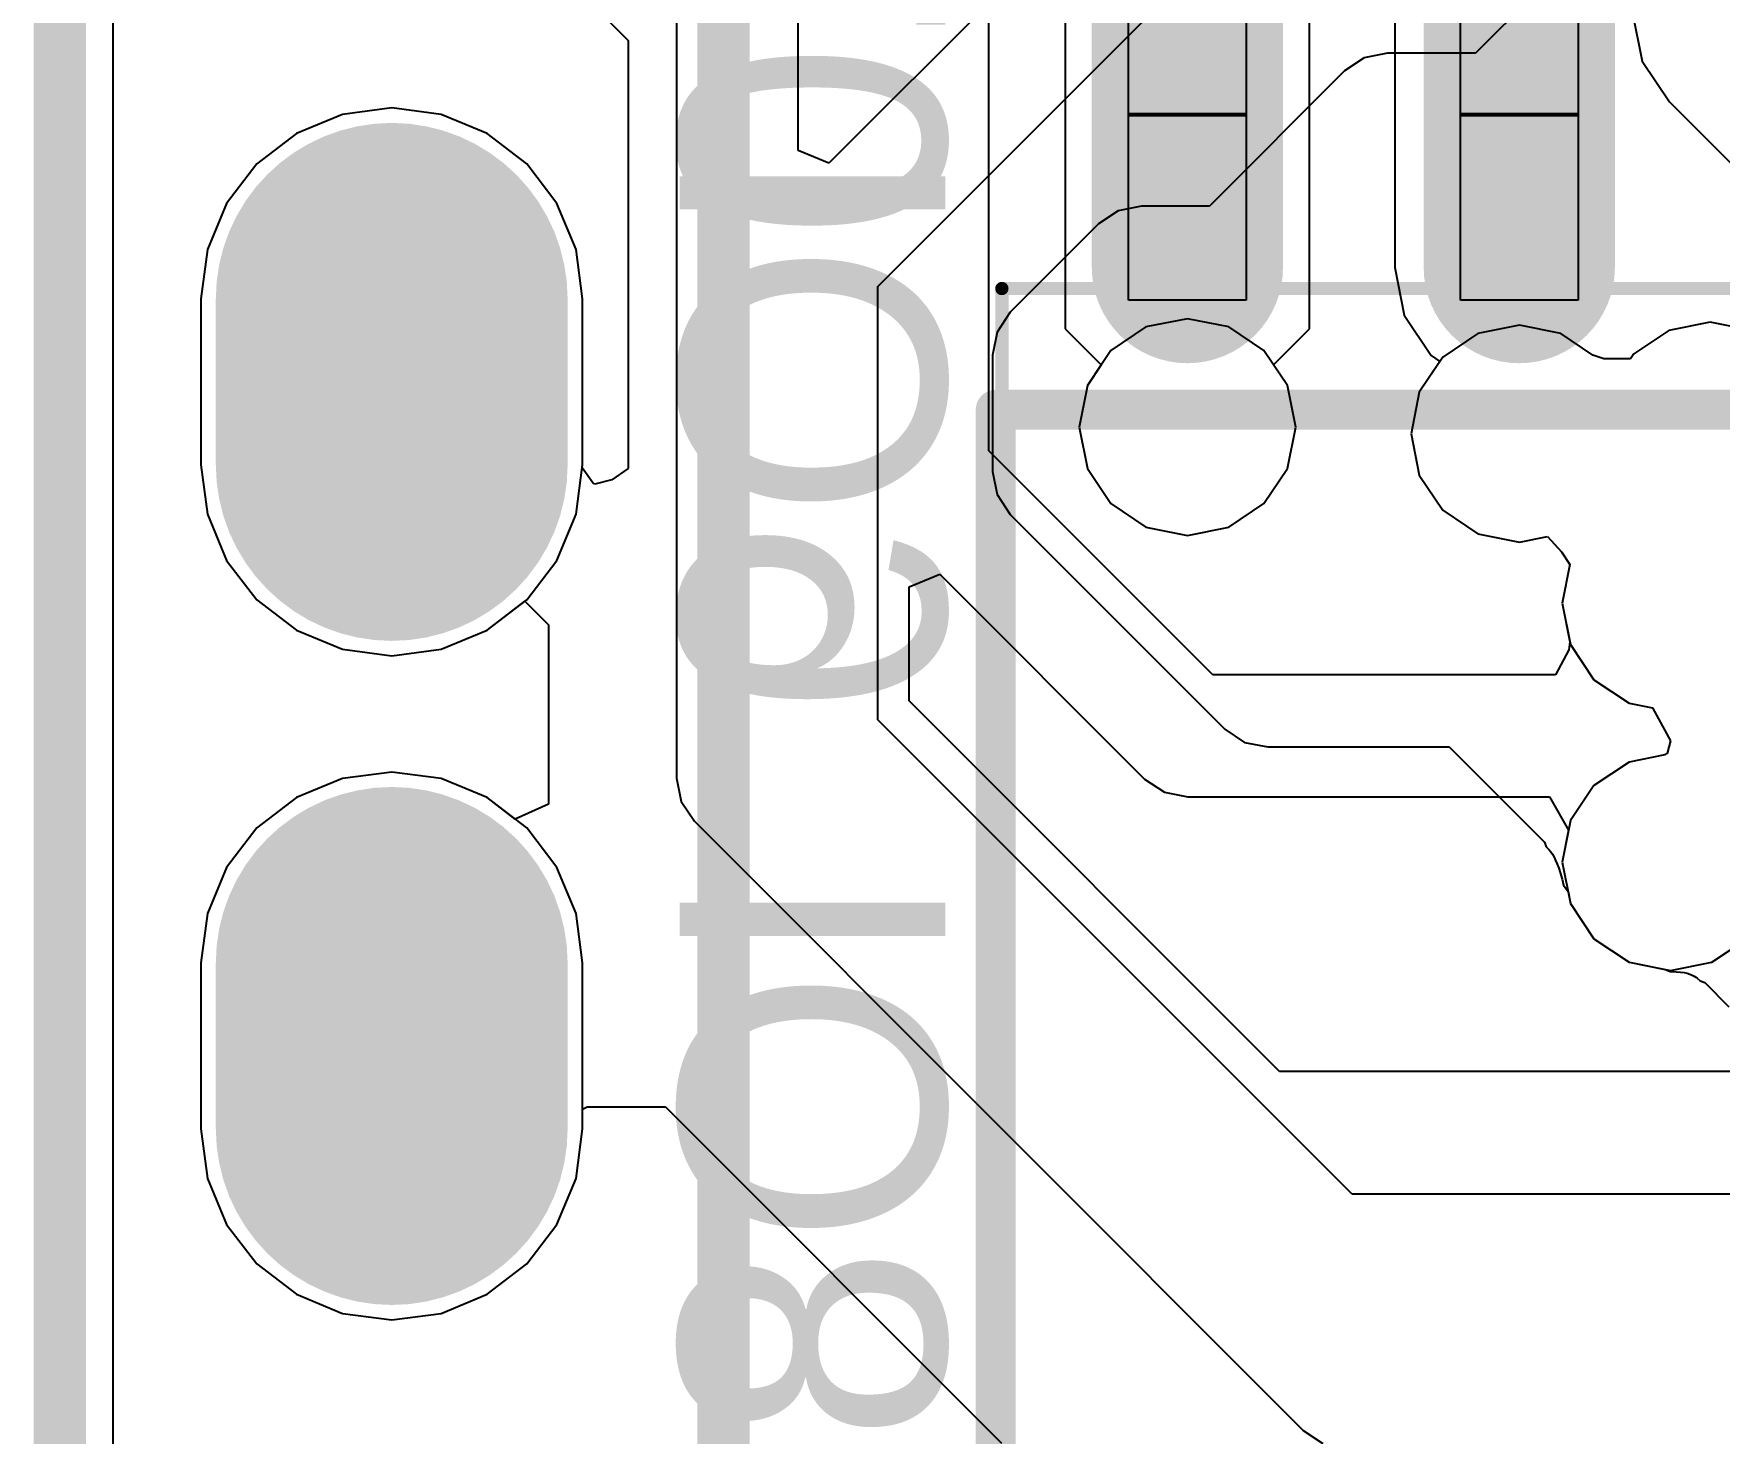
# Model space of a CAD drawing. Header units: millimetres. Extents: x 0 to 11.7, y 0 to 8.3.
# Drawn here: x 4.901 to 5.1549, y 2.9229 to 3.1336 of the extents above; entities that cross this region are included whole.
import ezdxf

# ---------------------------------------------------------------- set-up
doc = ezdxf.new("R2010")
doc.units = ezdxf.units.MM
doc.header["$MEASUREMENT"] = 0
for name, color, linetype in [('BottomLayer', 5, 'Continuous'), ('BottomOverlay', 54, 'Continuous'), ('BottomPaste', 16, 'Continuous'), ('BottomSolder', 6, 'Continuous'), ('ConnectLayer', 7, 'Continuous'), ('KeepOutLayer', 6, 'Continuous'), ('Mechanical15', 56, 'Continuous'), ('Mechanical6', 56, 'Continuous'), ('MidLayer1', 16, 'Continuous'), ('MidLayer2', 76, 'Continuous'), ('MultiLayer', 9, 'Continuous'), ('PadHoleLayer', 156, 'Continuous'), ('TopLayer', 1, 'Continuous'), ('TopOverlay', 2, 'Continuous'), ('TopSolder', 216, 'Continuous')]:
    doc.layers.add(name, color=color, linetype=linetype)

# ---------------------------------------------------------------- blocks, each defined once
blk = doc.blocks.new('SOIC_8_L5_3_W5_3_P1_27_LS8_0_BL_B_1')
at = {"layer": 'BottomLayer', "const_width": 0.0248}
for points in [[(-0.15837, 0.06426), (-0.09459, 0.06426)], [(0.11959, 0.06426), (0.18337, 0.06426)], [(-0.15837, 0.01426), (-0.09459, 0.01426)], [(0.11959, 0.01426), (0.18337, 0.01426)], [(-0.15837, -0.03574), (-0.09459, -0.03574)], [(0.11959, -0.03574), (0.18337, -0.03574)], [(-0.15837, -0.08574), (-0.09459, -0.08574)], [(0.11959, -0.08574), (0.18337, -0.08574)]]:
    blk.add_lwpolyline(points, dxfattribs=at)
at = {"layer": 'BottomLayer', "const_width": 0.0124}
for points in [[(-0.16457, 0.06426, 1), (-0.15217, 0.06426, 1)], [(-0.10079, 0.06426, 1), (-0.08839, 0.06426, 1)], [(0.11339, 0.06426, 1), (0.12579, 0.06426, 1)], [(0.17717, 0.06426, 1), (0.18957, 0.06426, 1)], [(-0.16457, 0.01426, 1), (-0.15217, 0.01426, 1)], [(-0.10079, 0.01426, 1), (-0.08839, 0.01426, 1)], [(0.11339, 0.01426, 1), (0.12579, 0.01426, 1)], [(0.17717, 0.01426, 1), (0.18957, 0.01426, 1)], [(-0.16457, -0.03574, 1), (-0.15217, -0.03574, 1)], [(-0.10079, -0.03574, 1), (-0.08839, -0.03574, 1)], [(0.11339, -0.03574, 1), (0.12579, -0.03574, 1)], [(0.17717, -0.03574, 1), (0.18957, -0.03574, 1)], [(-0.16457, -0.08574, 1), (-0.15217, -0.08574, 1)], [(-0.10079, -0.08574, 1), (-0.08839, -0.08574, 1)], [(0.11339, -0.08574, 1), (0.12579, -0.08574, 1)], [(0.17717, -0.08574, 1), (0.18957, -0.08574, 1)]]:
    blk.add_lwpolyline(points, format="xyb", close=True, dxfattribs=at)
at = {"layer": 'BottomOverlay', "const_width": 0.006}
for points in [[(-0.07318, 0.09314), (0.09819, 0.09314)], [(-0.07318, 0.09314), (-0.07318, -0.11463)], [(0.09819, 0.09314), (0.09819, -0.11463)], [(-0.07318, -0.11463), (0.09819, -0.11463)]]:
    blk.add_lwpolyline(points, dxfattribs=at)
at = {"layer": 'BottomOverlay'}
for points, const_width in [([(-0.07468, 0.09314, 1), (-0.07168, 0.09314, 1)], 0.003), ([(-0.07468, 0.09314, 1), (-0.07168, 0.09314, 1)], 0.003), ([(0.09669, 0.09314, 1), (0.09969, 0.09314, 1)], 0.003), ([(0.09669, 0.09314, 1), (0.09969, 0.09314, 1)], 0.003), ([(-0.03765, -0.08574, 1), (-0.04947, -0.08574, 1)], 0.01181), ([(-0.05242, -0.08574, 1), (-0.04651, -0.08574, 1)], 0.00591), ([(-0.0406, -0.08574, 1), (-0.03469, -0.08574, 1)], 0.00591), ([(-0.0832, -0.1137, 1), (-0.09502, -0.1137, 1)], 0.01181), ([(-0.09798, -0.1137, 1), (-0.09207, -0.1137, 1)], 0.00591), ([(-0.08616, -0.1137, 1), (-0.08025, -0.1137, 1)], 0.00591), ([(-0.07468, -0.11463, 1), (-0.07168, -0.11463, 1)], 0.003), ([(-0.07468, -0.11463, 1), (-0.07168, -0.11463, 1)], 0.003), ([(0.09669, -0.11463, 1), (0.09969, -0.11463, 1)], 0.003), ([(0.09669, -0.11463, 1), (0.09969, -0.11463, 1)], 0.003)]:
    blk.add_lwpolyline(points, format="xyb", close=True, dxfattribs=dict(at, const_width=const_width))
at = {"layer": 'BottomPaste', "const_width": 0.0248}
for points in [[(-0.15837, 0.06426), (-0.09459, 0.06426)], [(0.11959, 0.06426), (0.18337, 0.06426)], [(-0.15837, 0.01426), (-0.09459, 0.01426)], [(0.11959, 0.01426), (0.18337, 0.01426)], [(-0.15837, -0.03574), (-0.09459, -0.03574)], [(0.11959, -0.03574), (0.18337, -0.03574)], [(-0.15837, -0.08574), (-0.09459, -0.08574)], [(0.11959, -0.08574), (0.18337, -0.08574)]]:
    blk.add_lwpolyline(points, dxfattribs=at)
at = {"layer": 'BottomPaste', "const_width": 0.0124}
for points in [[(-0.16457, 0.06426, 1), (-0.15217, 0.06426, 1)], [(-0.10079, 0.06426, 1), (-0.08839, 0.06426, 1)], [(0.11339, 0.06426, 1), (0.12579, 0.06426, 1)], [(0.17717, 0.06426, 1), (0.18957, 0.06426, 1)], [(-0.16457, 0.01426, 1), (-0.15217, 0.01426, 1)], [(-0.10079, 0.01426, 1), (-0.08839, 0.01426, 1)], [(0.11339, 0.01426, 1), (0.12579, 0.01426, 1)], [(0.17717, 0.01426, 1), (0.18957, 0.01426, 1)], [(-0.16457, -0.03574, 1), (-0.15217, -0.03574, 1)], [(-0.10079, -0.03574, 1), (-0.08839, -0.03574, 1)], [(0.11339, -0.03574, 1), (0.12579, -0.03574, 1)], [(0.17717, -0.03574, 1), (0.18957, -0.03574, 1)], [(-0.16457, -0.08574, 1), (-0.15217, -0.08574, 1)], [(-0.10079, -0.08574, 1), (-0.08839, -0.08574, 1)], [(0.11339, -0.08574, 1), (0.12579, -0.08574, 1)], [(0.17717, -0.08574, 1), (0.18957, -0.08574, 1)]]:
    blk.add_lwpolyline(points, format="xyb", close=True, dxfattribs=at)
at = {"layer": 'BottomSolder', "const_width": 0.0288}
for points in [[(-0.15837, 0.06426), (-0.09459, 0.06426)], [(0.11959, 0.06426), (0.18337, 0.06426)], [(-0.15837, 0.01426), (-0.09459, 0.01426)], [(0.11959, 0.01426), (0.18337, 0.01426)], [(-0.15837, -0.03574), (-0.09459, -0.03574)], [(0.11959, -0.03574), (0.18337, -0.03574)], [(-0.15837, -0.08574), (-0.09459, -0.08574)], [(0.11959, -0.08574), (0.18337, -0.08574)]]:
    blk.add_lwpolyline(points, dxfattribs=at)
at = {"layer": 'BottomSolder', "const_width": 0.0144}
for points in [[(-0.16557, 0.06426, 1), (-0.15117, 0.06426, 1)], [(-0.10179, 0.06426, 1), (-0.08739, 0.06426, 1)], [(0.11239, 0.06426, 1), (0.12679, 0.06426, 1)], [(0.17617, 0.06426, 1), (0.19057, 0.06426, 1)], [(-0.16557, 0.01426, 1), (-0.15117, 0.01426, 1)], [(-0.10179, 0.01426, 1), (-0.08739, 0.01426, 1)], [(0.11239, 0.01426, 1), (0.12679, 0.01426, 1)], [(0.17617, 0.01426, 1), (0.19057, 0.01426, 1)], [(-0.16557, -0.03574, 1), (-0.15117, -0.03574, 1)], [(-0.10179, -0.03574, 1), (-0.08739, -0.03574, 1)], [(0.11239, -0.03574, 1), (0.12679, -0.03574, 1)], [(0.17617, -0.03574, 1), (0.19057, -0.03574, 1)], [(-0.16557, -0.08574, 1), (-0.15117, -0.08574, 1)], [(-0.10179, -0.08574, 1), (-0.08739, -0.08574, 1)], [(0.11239, -0.08574, 1), (0.12679, -0.08574, 1)], [(0.17617, -0.08574, 1), (0.19057, -0.08574, 1)]]:
    blk.add_lwpolyline(points, format="xyb", close=True, dxfattribs=at)
at = {"layer": 'Mechanical15'}
for p, q in [((-0.14301, 0.07312), (-0.14301, 0.0554)), ((-0.11742, 0.07312), (-0.14301, 0.07312)), ((-0.11781, 0.07312), (-0.11781, 0.0554)), ((-0.08966, 0.07312), (-0.11781, 0.07312)), ((-0.11742, 0.0554), (-0.11742, 0.07312)), ((-0.08966, 0.0554), (-0.08966, 0.07312)), ((0.11467, 0.0554), (0.11467, 0.07312)), ((0.11467, 0.07312), (0.14282, 0.07312)), ((0.14242, 0.0554), (0.14242, 0.07312)), ((0.14242, 0.07312), (0.16802, 0.07312)), ((0.14282, 0.07312), (0.14282, 0.0554)), ((0.16802, 0.07312), (0.16802, 0.0554)), ((-0.14301, 0.0554), (-0.11742, 0.0554)), ((-0.11781, 0.0554), (-0.08966, 0.0554)), ((0.14282, 0.0554), (0.11467, 0.0554)), ((0.16802, 0.0554), (0.14242, 0.0554)), ((-0.14301, 0.02312), (-0.14301, 0.0054)), ((-0.11742, 0.02312), (-0.14301, 0.02312)), ((-0.11781, 0.02312), (-0.11781, 0.0054)), ((-0.08966, 0.02312), (-0.11781, 0.02312)), ((-0.11742, 0.0054), (-0.11742, 0.02312)), ((-0.08966, 0.0054), (-0.08966, 0.02312)), ((0.11467, 0.0054), (0.11467, 0.02312)), ((0.11467, 0.02312), (0.14282, 0.02312)), ((0.14242, 0.0054), (0.14242, 0.02312)), ((0.14242, 0.02312), (0.16802, 0.02312)), ((0.14282, 0.02312), (0.14282, 0.0054)), ((0.16802, 0.02312), (0.16802, 0.0054)), ((-0.14301, 0.0054), (-0.11742, 0.0054)), ((-0.11781, 0.0054), (-0.08966, 0.0054)), ((0.14282, 0.0054), (0.11467, 0.0054)), ((0.16802, 0.0054), (0.14242, 0.0054)), ((-0.14301, -0.02688), (-0.14301, -0.0446)), ((-0.11742, -0.02688), (-0.14301, -0.02688)), ((-0.11781, -0.02688), (-0.11781, -0.0446)), ((-0.08966, -0.02688), (-0.11781, -0.02688)), ((-0.11742, -0.0446), (-0.11742, -0.02688)), ((-0.08966, -0.0446), (-0.08966, -0.02688)), ((0.11467, -0.0446), (0.11467, -0.02688)), ((0.11467, -0.02688), (0.14282, -0.02688)), ((0.14242, -0.0446), (0.14242, -0.02688)), ((0.14242, -0.02688), (0.16802, -0.02688)), ((0.14282, -0.02688), (0.14282, -0.0446)), ((0.16802, -0.02688), (0.16802, -0.0446)), ((-0.14301, -0.0446), (-0.11742, -0.0446)), ((-0.11781, -0.0446), (-0.08966, -0.0446)), ((0.14282, -0.0446), (0.11467, -0.0446)), ((0.16802, -0.0446), (0.14242, -0.0446)), ((-0.14301, -0.07688), (-0.14301, -0.0946)), ((-0.11742, -0.07688), (-0.14301, -0.07688)), ((-0.11781, -0.07688), (-0.11781, -0.0946)), ((-0.08966, -0.07688), (-0.11781, -0.07688)), ((-0.11742, -0.0946), (-0.11742, -0.07688)), ((-0.08966, -0.0946), (-0.08966, -0.07688)), ((0.11467, -0.0946), (0.11467, -0.07688)), ((0.11467, -0.07688), (0.14282, -0.07688)), ((0.14242, -0.0946), (0.14242, -0.07688)), ((0.14242, -0.07688), (0.16802, -0.07688)), ((0.14282, -0.07688), (0.14282, -0.0946)), ((0.16802, -0.07688), (0.16802, -0.0946)), ((-0.14301, -0.0946), (-0.11742, -0.0946)), ((-0.11781, -0.0946), (-0.08966, -0.0946)), ((0.14282, -0.0946), (0.11467, -0.0946)), ((0.16802, -0.0946), (0.14242, -0.0946)), ((-0.14419, -0.11154), (-0.14281, -0.11016)), ((-0.14419, -0.1135), (-0.14419, -0.11154)), ((-0.14281, -0.11016), (-0.14085, -0.11016)), ((-0.14085, -0.11016), (-0.13947, -0.11154)), ((-0.13947, -0.11154), (-0.13947, -0.1135)), ((-0.14281, -0.11488), (-0.14419, -0.1135)), ((-0.13947, -0.1135), (-0.14085, -0.11488)), ((-0.14085, -0.11488), (-0.14281, -0.11488))]:
    blk.add_line(p, q, dxfattribs=at)
at = {"layer": 'Mechanical15', "const_width": 0.002}
for points in [[(-0.09143, 0.09221), (0.11644, 0.09221)], [(-0.09143, 0.09221), (-0.09143, -0.1137)], [(0.11644, 0.09221), (0.11644, -0.1137)], [(-0.09143, -0.1137), (0.11644, -0.1137)]]:
    blk.add_lwpolyline(points, dxfattribs=at)
at = {"layer": 'Mechanical15', "const_width": 0.001}
for points in [[(-0.09193, 0.09221, 1), (-0.09093, 0.09221, 1)], [(-0.09193, 0.09221, 1), (-0.09093, 0.09221, 1)], [(0.11594, 0.09221, 1), (0.11694, 0.09221, 1)], [(0.11594, 0.09221, 1), (0.11694, 0.09221, 1)], [(-0.09193, -0.1137, 1), (-0.09093, -0.1137, 1)], [(-0.09193, -0.1137, 1), (-0.09093, -0.1137, 1)], [(0.11594, -0.1137, 1), (0.11694, -0.1137, 1)], [(0.11594, -0.1137, 1), (0.11694, -0.1137, 1)]]:
    blk.add_lwpolyline(points, format="xyb", close=True, dxfattribs=at)
at = {"layer": 'Mechanical6'}
for points, const_width in [([(-0.15285, -0.08574, 1), (-0.16467, -0.08574, 1)], 0.01181), ([(-0.16762, -0.08574, 1), (-0.16171, -0.08574, 1)], 0.00591), ([(-0.1558, -0.08574, 1), (-0.14989, -0.08574, 1)], 0.00591)]:
    blk.add_lwpolyline(points, format="xyb", close=True, dxfattribs=dict(at, const_width=const_width))
blk = doc.blocks.new('SIP8_71')
at = {"layer": 'BottomLayer', "const_width": 0.045}
for points in [[(0, -0.4875), (0, -0.5125)], [(0, -0.5875), (0, -0.6125)]]:
    blk.add_lwpolyline(points, dxfattribs=at)
at = {"layer": 'BottomLayer', "const_width": 0.0225}
for points in [[(-0.01125, -0.4875, 1), (0.01125, -0.4875, 1)], [(-0.01125, -0.5125, 1), (0.01125, -0.5125, 1)], [(-0.01125, -0.5875, 1), (0.01125, -0.5875, 1)], [(-0.01125, -0.6125, 1), (0.01125, -0.6125, 1)]]:
    blk.add_lwpolyline(points, format="xyb", close=True, dxfattribs=at)
at = {"layer": 'BottomOverlay', "const_width": 0.00787}
for points in [[(-0.05, -0.75), (-0.05, 0.05)], [(0.05, -0.75), (0.05, 0.05)]]:
    blk.add_lwpolyline(points, dxfattribs=at)
at = {"layer": 'BottomSolder', "const_width": 0.053}
for points in [[(0, -0.4875), (0, -0.5125)], [(0, -0.5875), (0, -0.6125)]]:
    blk.add_lwpolyline(points, dxfattribs=at)
at = {"layer": 'BottomSolder', "const_width": 0.0265}
for points in [[(-0.01325, -0.4875, 1), (0.01325, -0.4875, 1)], [(-0.01325, -0.5125, 1), (0.01325, -0.5125, 1)], [(-0.01325, -0.5875, 1), (0.01325, -0.5875, 1)], [(-0.01325, -0.6125, 1), (0.01325, -0.6125, 1)]]:
    blk.add_lwpolyline(points, format="xyb", close=True, dxfattribs=at)
at = {"layer": 'MidLayer1', "const_width": 0.045}
for points in [[(0, -0.4875), (0, -0.5125)], [(0, -0.5875), (0, -0.6125)]]:
    blk.add_lwpolyline(points, dxfattribs=at)
at = {"layer": 'MidLayer1', "const_width": 0.0225}
for points in [[(-0.01125, -0.4875, 1), (0.01125, -0.4875, 1)], [(-0.01125, -0.5125, 1), (0.01125, -0.5125, 1)], [(-0.01125, -0.5875, 1), (0.01125, -0.5875, 1)], [(-0.01125, -0.6125, 1), (0.01125, -0.6125, 1)]]:
    blk.add_lwpolyline(points, format="xyb", close=True, dxfattribs=at)
at = {"layer": 'MidLayer2', "const_width": 0.045}
for points in [[(0, -0.4875), (0, -0.5125)], [(0, -0.5875), (0, -0.6125)]]:
    blk.add_lwpolyline(points, dxfattribs=at)
at = {"layer": 'MidLayer2', "const_width": 0.0225}
for points in [[(-0.01125, -0.4875, 1), (0.01125, -0.4875, 1)], [(-0.01125, -0.5125, 1), (0.01125, -0.5125, 1)], [(-0.01125, -0.5875, 1), (0.01125, -0.5875, 1)], [(-0.01125, -0.6125, 1), (0.01125, -0.6125, 1)]]:
    blk.add_lwpolyline(points, format="xyb", close=True, dxfattribs=at)
at = {"layer": 'MultiLayer', "const_width": 0.045}
for points in [[(0, -0.4875), (0, -0.5125)], [(0, -0.5875), (0, -0.6125)]]:
    blk.add_lwpolyline(points, dxfattribs=at)
at = {"layer": 'MultiLayer', "const_width": 0.0225}
for points in [[(-0.01125, -0.4875, 1), (0.01125, -0.4875, 1)], [(-0.01125, -0.5125, 1), (0.01125, -0.5125, 1)], [(-0.01125, -0.5875, 1), (0.01125, -0.5875, 1)], [(-0.01125, -0.6125, 1), (0.01125, -0.6125, 1)]]:
    blk.add_lwpolyline(points, format="xyb", close=True, dxfattribs=at)
at = {"layer": 'PadHoleLayer', "const_width": 0.01575}
for points in [[(-0.00787, -0.5, 1), (0.00787, -0.5, 1)], [(-0.00787, -0.6, 1), (0.00787, -0.6, 1)]]:
    blk.add_lwpolyline(points, format="xyb", close=True, dxfattribs=at)
at = {"layer": 'TopLayer', "const_width": 0.045}
for points in [[(0, -0.4875), (0, -0.5125)], [(0, -0.5875), (0, -0.6125)]]:
    blk.add_lwpolyline(points, dxfattribs=at)
at = {"layer": 'TopLayer', "const_width": 0.0225}
for points in [[(-0.01125, -0.4875, 1), (0.01125, -0.4875, 1)], [(-0.01125, -0.5125, 1), (0.01125, -0.5125, 1)], [(-0.01125, -0.5875, 1), (0.01125, -0.5875, 1)], [(-0.01125, -0.6125, 1), (0.01125, -0.6125, 1)]]:
    blk.add_lwpolyline(points, format="xyb", close=True, dxfattribs=at)
at = {"layer": 'TopSolder', "const_width": 0.053}
for points in [[(0, -0.4875), (0, -0.5125)], [(0, -0.5875), (0, -0.6125)]]:
    blk.add_lwpolyline(points, dxfattribs=at)
at = {"layer": 'TopSolder', "const_width": 0.0265}
for points in [[(-0.01325, -0.4875, 1), (0.01325, -0.4875, 1)], [(-0.01325, -0.5125, 1), (0.01325, -0.5125, 1)], [(-0.01325, -0.5875, 1), (0.01325, -0.5875, 1)], [(-0.01325, -0.6125, 1), (0.01325, -0.6125, 1)]]:
    blk.add_lwpolyline(points, format="xyb", close=True, dxfattribs=at)
blk = doc.blocks.new('LCD_240_240_76')
at = {"layer": 'TopOverlay', "const_width": 0.00394}
blk.add_lwpolyline([(-0.82024, -0.0535), (-0.82024, 1.09689)], dxfattribs=at)

msp = doc.modelspace()

# ---------------------------------------------------------------- linework, layer by layer
at = {"layer": 'ConnectLayer'}
for p, q in [((4.91297, 2.78155), (4.91297, 3.6883)), ((4.91297, 2.78155), (4.91297, 3.6883)), ((4.91297, 2.78155), (4.91297, 3.6883)), ((4.91297, 2.78155), (4.91297, 3.6883)), ((5.04488, 3.0708), (5.04488, 3.33822)), ((5.01618, 3.11603), (5.01618, 3.2291)), ((4.99783, 3.22529), (4.99783, 3.0215)), ((5.09387, 3.18718), (5.0208, 3.11411)), ((5.02818, 3.09554), (5.10953, 3.17689)), ((5.0564, 3.17136), (5.0564, 3.08918)), ((5.09321, 3.08918), (5.09321, 3.17136)), ((5.10604, 3.16216), (5.10604, 3.09838)), ((5.14351, 3.15597), (5.11822, 3.13068)), ((4.97499, 3.14814), (4.99053, 3.13259)), ((5.14188, 3.13668), (5.14332, 3.12946)), ((4.99053, 3.13259), (4.99053, 3.06815)), ((5.10145, 3.12998), (5.09847, 3.12799)), ((5.10496, 3.13068), (5.10145, 3.12998)), ((5.11822, 3.13068), (5.10496, 3.13068)), ((5.14332, 3.12946), (5.14741, 3.12334)), ((5.09847, 3.12799), (5.07813, 3.10765)), ((4.94749, 3.12144), (4.94056, 3.11857)), ((4.94749, 3.12144), (4.94056, 3.11857)), ((4.94749, 3.12144), (4.94056, 3.11857)), ((4.94749, 3.12144), (4.94056, 3.11857)), ((4.95493, 3.12242), (4.94749, 3.12144)), ((4.95493, 3.12242), (4.94749, 3.12144)), ((4.95493, 3.12242), (4.94749, 3.12144)), ((4.95493, 3.12242), (4.94749, 3.12144)), ((4.96237, 3.12144), (4.95493, 3.12242)), ((4.96237, 3.12144), (4.95493, 3.12242)), ((4.96237, 3.12144), (4.95493, 3.12242)), ((4.96237, 3.12144), (4.95493, 3.12242)), ((4.9693, 3.11857), (4.96237, 3.12144)), ((4.9693, 3.11857), (4.96237, 3.12144)), ((4.9693, 3.11857), (4.96237, 3.12144)), ((4.9693, 3.11857), (4.96237, 3.12144)), ((5.14741, 3.12334), (5.18538, 3.08537)), ((4.94056, 3.11857), (4.9346, 3.114)), ((4.94056, 3.11857), (4.9346, 3.114)), ((4.94056, 3.11857), (4.9346, 3.114)), ((4.94056, 3.11857), (4.9346, 3.114)), ((4.97526, 3.114), (4.9693, 3.11857)), ((4.97526, 3.114), (4.9693, 3.11857)), ((4.97526, 3.114), (4.9693, 3.11857)), ((4.97526, 3.114), (4.9693, 3.11857)), ((5.0208, 3.11411), (5.01618, 3.11603)), ((4.9346, 3.114), (4.93004, 3.10804)), ((4.9346, 3.114), (4.93004, 3.10804)), ((4.9346, 3.114), (4.93004, 3.10804)), ((4.9346, 3.114), (4.93004, 3.10804)), ((4.97982, 3.10804), (4.97526, 3.114)), ((4.97982, 3.10804), (4.97526, 3.114)), ((4.97982, 3.10804), (4.97526, 3.114)), ((4.97982, 3.10804), (4.97526, 3.114)), ((4.93004, 3.10804), (4.92716, 3.10111)), ((4.93004, 3.10804), (4.92716, 3.10111)), ((4.93004, 3.10804), (4.92716, 3.10111)), ((4.93004, 3.10804), (4.92716, 3.10111)), ((4.9827, 3.10111), (4.97982, 3.10804)), ((4.9827, 3.10111), (4.97982, 3.10804)), ((4.9827, 3.10111), (4.97982, 3.10804)), ((4.9827, 3.10111), (4.97982, 3.10804)), ((5.06439, 3.10695), (5.06142, 3.10496)), ((5.06791, 3.10765), (5.06439, 3.10695)), ((5.07813, 3.10765), (5.06791, 3.10765)), ((5.06142, 3.10496), (5.04812, 3.09166)), ((4.92716, 3.10111), (4.92618, 3.09367)), ((4.92716, 3.10111), (4.92618, 3.09367)), ((4.92716, 3.10111), (4.92618, 3.09367)), ((4.92716, 3.10111), (4.92618, 3.09367)), ((4.98368, 3.09367), (4.9827, 3.10111)), ((4.98368, 3.09367), (4.9827, 3.10111)), ((4.98368, 3.09367), (4.9827, 3.10111)), ((4.98368, 3.09367), (4.9827, 3.10111)), ((5.10604, 3.09838), (5.10747, 3.0912)), ((5.02818, 3.03027), (5.02818, 3.09554)), ((4.92618, 3.09367), (4.92618, 3.06867)), ((4.92618, 3.09367), (4.92618, 3.06867)), ((4.92618, 3.09367), (4.92618, 3.06867)), ((4.92618, 3.09367), (4.92618, 3.06867)), ((4.98368, 3.06867), (4.98368, 3.09367)), ((4.98368, 3.06867), (4.98368, 3.09367)), ((4.98368, 3.06867), (4.98368, 3.09367)), ((4.98368, 3.06867), (4.98368, 3.09367)), ((5.04812, 3.09166), (5.04613, 3.08868)), ((5.07481, 3.09069), (5.06856, 3.08944)), ((5.07481, 3.09069), (5.06856, 3.08944)), ((5.08105, 3.08944), (5.07481, 3.09069)), ((5.08105, 3.08944), (5.07481, 3.09069)), ((5.10747, 3.0912), (5.11154, 3.08512)), ((5.04613, 3.08868), (5.04543, 3.08517)), ((5.0564, 3.08918), (5.06183, 3.08375)), ((5.06856, 3.08944), (5.06327, 3.08591)), ((5.06856, 3.08944), (5.06327, 3.08591)), ((5.08634, 3.08591), (5.08105, 3.08944)), ((5.08634, 3.08591), (5.08105, 3.08944)), ((5.08778, 3.08375), (5.09321, 3.08918)), ((5.11856, 3.08844), (5.11327, 3.08491)), ((5.11856, 3.08844), (5.11327, 3.08491)), ((5.12481, 3.08969), (5.11856, 3.08844)), ((5.12481, 3.08969), (5.11856, 3.08844)), ((5.13105, 3.08844), (5.12481, 3.08969)), ((5.13105, 3.08844), (5.12481, 3.08969)), ((5.1359, 3.0852), (5.13105, 3.08844)), ((5.1359, 3.0852), (5.13105, 3.08844)), ((5.14733, 3.08893), (5.14204, 3.08539)), ((5.14733, 3.08893), (5.14204, 3.08539)), ((5.15358, 3.09017), (5.14733, 3.08893)), ((5.15358, 3.09017), (5.14733, 3.08893)), ((5.15982, 3.08893), (5.15358, 3.09017)), ((5.15982, 3.08893), (5.15358, 3.09017)), ((5.06327, 3.08591), (5.05973, 3.08062)), ((5.06327, 3.08591), (5.05973, 3.08062)), ((5.08988, 3.08062), (5.08634, 3.08591)), ((5.08988, 3.08062), (5.08634, 3.08591)), ((5.14204, 3.08539), (5.14153, 3.08463)), ((5.14204, 3.08539), (5.14153, 3.08463)), ((5.04543, 3.08517), (5.04543, 3.0677)), ((5.06183, 3.08375), (5.05973, 3.08062)), ((5.08988, 3.08062), (5.08778, 3.08375)), ((5.11327, 3.08491), (5.10973, 3.07962)), ((5.11327, 3.08491), (5.10973, 3.07962)), ((5.11282, 3.08423), (5.10973, 3.07962)), ((5.11154, 3.08512), (5.11283, 3.08425)), ((5.11283, 3.08425), (5.11282, 3.08423)), ((5.13754, 3.08463), (5.1359, 3.0852)), ((5.13754, 3.08463), (5.1359, 3.0852)), ((5.14153, 3.08463), (5.13754, 3.08463)), ((5.14153, 3.08463), (5.13754, 3.08463)), ((5.05973, 3.08062), (5.05849, 3.07437)), ((5.05973, 3.08062), (5.05849, 3.07437)), ((5.05973, 3.08062), (5.05849, 3.07437)), ((5.09112, 3.07437), (5.08988, 3.08062)), ((5.09112, 3.07437), (5.08988, 3.08062)), ((5.09112, 3.07437), (5.08988, 3.08062)), ((5.10973, 3.07962), (5.10849, 3.07337)), ((5.10973, 3.07962), (5.10849, 3.07337)), ((5.10973, 3.07962), (5.10849, 3.07337)), ((5.05849, 3.07437), (5.05973, 3.06813)), ((5.05849, 3.07437), (5.05973, 3.06813)), ((5.05849, 3.07437), (5.05973, 3.06813)), ((5.08988, 3.06813), (5.09112, 3.07437)), ((5.08988, 3.06813), (5.09112, 3.07437)), ((5.08988, 3.06813), (5.09112, 3.07437)), ((5.10849, 3.07337), (5.10973, 3.06713)), ((5.10849, 3.07337), (5.10973, 3.06713)), ((5.10849, 3.07337), (5.10973, 3.06713)), ((5.07865, 3.03704), (5.04488, 3.0708)), ((4.92618, 3.06867), (4.92716, 3.06123)), ((4.92618, 3.06867), (4.92716, 3.06123)), ((4.92618, 3.06867), (4.92716, 3.06123)), ((4.92618, 3.06867), (4.92716, 3.06123)), ((4.9827, 3.06123), (4.98368, 3.06867)), ((4.9827, 3.06123), (4.98368, 3.06867)), ((4.9827, 3.06123), (4.98368, 3.06867)), ((4.98362, 3.06821), (4.98368, 3.06867)), ((4.98525, 3.06599), (4.98362, 3.06821)), ((4.99053, 3.06815), (4.98811, 3.0664)), ((5.04543, 3.0677), (5.04613, 3.06419)), ((5.05973, 3.06813), (5.06327, 3.06284)), ((5.05973, 3.06813), (5.06327, 3.06284)), ((5.05973, 3.06813), (5.06327, 3.06284)), ((5.08634, 3.06284), (5.08988, 3.06813)), ((5.08634, 3.06284), (5.08988, 3.06813)), ((5.08634, 3.06284), (5.08988, 3.06813)), ((4.98553, 3.06576), (4.98525, 3.06599)), ((4.98811, 3.0664), (4.98553, 3.06576)), ((5.10973, 3.06713), (5.11327, 3.06184)), ((5.10973, 3.06713), (5.11327, 3.06184)), ((5.10973, 3.06713), (5.11327, 3.06184)), ((5.04613, 3.06419), (5.04812, 3.06121)), ((5.06327, 3.06284), (5.06856, 3.0593)), ((5.06327, 3.06284), (5.06856, 3.0593)), ((5.06327, 3.06284), (5.06856, 3.0593)), ((5.08105, 3.0593), (5.08634, 3.06284)), ((5.08105, 3.0593), (5.08634, 3.06284)), ((5.08105, 3.0593), (5.08634, 3.06284)), ((4.92716, 3.06123), (4.93004, 3.0543)), ((4.92716, 3.06123), (4.93004, 3.0543)), ((4.92716, 3.06123), (4.93004, 3.0543)), ((4.92716, 3.06123), (4.93004, 3.0543)), ((4.97982, 3.0543), (4.9827, 3.06123)), ((4.97982, 3.0543), (4.9827, 3.06123)), ((4.97982, 3.0543), (4.9827, 3.06123)), ((5.04812, 3.06121), (5.08045, 3.02888)), ((5.11327, 3.06184), (5.11856, 3.0583)), ((5.11327, 3.06184), (5.11856, 3.0583)), ((5.11327, 3.06184), (5.11856, 3.0583)), ((5.06856, 3.0593), (5.07481, 3.05806)), ((5.06856, 3.0593), (5.07481, 3.05806)), ((5.06856, 3.0593), (5.07481, 3.05806)), ((5.07481, 3.05806), (5.08105, 3.0593)), ((5.07481, 3.05806), (5.08105, 3.0593)), ((5.07481, 3.05806), (5.08105, 3.0593)), ((5.11856, 3.0583), (5.12481, 3.05706)), ((5.11856, 3.0583), (5.12481, 3.05706)), ((5.11856, 3.0583), (5.12481, 3.05706)), ((5.12481, 3.05706), (5.12903, 3.0579)), ((5.12481, 3.05706), (5.12903, 3.0579)), ((5.12481, 3.05706), (5.12903, 3.0579)), ((5.12903, 3.0579), (5.13115, 3.05558)), ((5.12903, 3.0579), (5.13115, 3.05558)), ((5.12903, 3.0579), (5.13115, 3.05558)), ((5.13115, 3.05558), (5.13242, 3.05366)), ((5.13115, 3.05558), (5.13242, 3.05366)), ((5.13115, 3.05558), (5.13242, 3.05366)), ((4.93004, 3.0543), (4.9346, 3.04834)), ((4.93004, 3.0543), (4.9346, 3.04834)), ((4.93004, 3.0543), (4.9346, 3.04834)), ((4.93004, 3.0543), (4.9346, 3.04834)), ((4.97526, 3.04834), (4.97982, 3.0543)), ((4.97526, 3.04834), (4.97982, 3.0543)), ((4.97526, 3.04834), (4.97982, 3.0543)), ((5.13242, 3.05366), (5.13126, 3.04786)), ((5.13242, 3.05366), (5.13126, 3.04786)), ((5.13242, 3.05366), (5.13126, 3.04786)), ((5.03288, 3.05032), (5.0375, 3.05223)), ((5.03288, 3.03314), (5.03288, 3.05032)), ((5.0375, 3.05223), (5.06836, 3.02137)), ((4.9346, 3.04834), (4.94056, 3.04378)), ((4.9346, 3.04834), (4.94056, 3.04378)), ((4.9346, 3.04834), (4.94056, 3.04378)), ((4.9346, 3.04834), (4.94056, 3.04378)), ((4.9693, 3.04378), (4.97526, 3.04834)), ((4.9693, 3.04378), (4.97526, 3.04834)), ((4.9693, 3.04378), (4.97526, 3.04834)), ((4.9693, 3.04378), (4.97499, 3.04814)), ((4.97499, 3.04814), (4.97853, 3.04459)), ((5.13126, 3.04786), (5.1325, 3.04162)), ((5.13126, 3.04786), (5.13242, 3.04204)), ((5.13126, 3.04786), (5.1325, 3.04162)), ((4.94056, 3.04378), (4.94749, 3.0409)), ((4.94056, 3.04378), (4.94749, 3.0409)), ((4.94056, 3.04378), (4.94749, 3.0409)), ((4.94056, 3.04378), (4.94749, 3.0409)), ((4.96237, 3.0409), (4.9693, 3.04378)), ((4.96237, 3.0409), (4.9693, 3.04378)), ((4.96237, 3.0409), (4.9693, 3.04378)), ((4.96237, 3.0409), (4.9693, 3.04378)), ((4.97853, 3.04459), (4.97853, 3.01757)), ((4.94749, 3.0409), (4.95493, 3.03993)), ((4.94749, 3.0409), (4.95493, 3.03993)), ((4.94749, 3.0409), (4.95493, 3.03993)), ((4.94749, 3.0409), (4.95493, 3.03993)), ((4.95493, 3.03993), (4.96237, 3.0409)), ((4.95493, 3.03993), (4.96237, 3.0409)), ((4.95493, 3.03993), (4.96237, 3.0409)), ((4.95493, 3.03993), (4.96237, 3.0409)), ((5.13228, 3.04082), (5.13026, 3.03704)), ((5.13242, 3.04204), (5.13228, 3.04082)), ((5.1325, 3.04162), (5.13604, 3.03632)), ((5.1325, 3.04162), (5.13604, 3.03632)), ((5.13026, 3.03704), (5.07865, 3.03704)), ((5.13604, 3.03632), (5.14133, 3.03279)), ((5.13604, 3.03632), (5.14133, 3.03279)), ((5.08868, 2.97735), (5.03288, 3.03314)), ((5.14133, 3.03279), (5.14488, 3.03208)), ((5.14133, 3.03279), (5.14488, 3.03208)), ((5.14488, 3.03208), (5.14759, 3.0271)), ((5.14488, 3.03208), (5.14759, 3.0271)), ((5.09961, 2.95885), (5.02818, 3.03027)), ((5.08045, 3.02888), (5.08342, 3.02689)), ((5.14759, 3.0271), (5.14706, 3.02521)), ((5.14759, 3.0271), (5.14706, 3.02521)), ((5.08342, 3.02689), (5.08694, 3.0262)), ((5.08694, 3.0262), (5.11426, 3.0262)), ((5.11426, 3.0262), (5.12861, 3.01184)), ((5.14673, 3.025), (5.14133, 3.02393)), ((5.14673, 3.025), (5.14133, 3.02393)), ((5.14706, 3.02521), (5.14673, 3.025)), ((5.14706, 3.02521), (5.14673, 3.025)), ((4.95493, 3.02242), (4.94749, 3.02144)), ((4.95493, 3.02242), (4.94749, 3.02144)), ((4.95493, 3.02242), (4.94749, 3.02144)), ((4.95493, 3.02242), (4.94749, 3.02144)), ((4.96237, 3.02144), (4.95493, 3.02242)), ((4.96237, 3.02144), (4.95493, 3.02242)), ((4.96237, 3.02144), (4.95493, 3.02242)), ((4.96237, 3.02144), (4.95493, 3.02242)), ((5.14133, 3.02393), (5.13604, 3.02039)), ((5.14133, 3.02393), (5.13604, 3.02039)), ((4.94749, 3.02144), (4.94056, 3.01857)), ((4.94749, 3.02144), (4.94056, 3.01857)), ((4.94749, 3.02144), (4.94056, 3.01857)), ((4.94749, 3.02144), (4.94056, 3.01857)), ((4.9693, 3.01857), (4.96237, 3.02144)), ((4.9693, 3.01857), (4.96237, 3.02144)), ((4.9693, 3.01857), (4.96237, 3.02144)), ((4.9693, 3.01857), (4.96237, 3.02144)), ((4.99783, 3.0215), (4.99853, 3.01799)), ((5.06836, 3.02137), (5.07134, 3.01938)), ((5.07134, 3.01938), (5.07485, 3.01868)), ((5.13604, 3.02039), (5.1325, 3.0151)), ((5.13604, 3.02039), (5.1325, 3.0151)), ((4.94056, 3.01857), (4.9346, 3.014)), ((4.94056, 3.01857), (4.9346, 3.014)), ((4.94056, 3.01857), (4.9346, 3.014)), ((4.94056, 3.01857), (4.9346, 3.014)), ((4.97526, 3.014), (4.9693, 3.01857)), ((4.97526, 3.014), (4.9693, 3.01857)), ((4.97353, 3.01532), (4.9693, 3.01857)), ((4.97526, 3.014), (4.9693, 3.01857)), ((4.97853, 3.01757), (4.97353, 3.01532)), ((4.99853, 3.01799), (5.00052, 3.01501)), ((5.07485, 3.01868), (5.12934, 3.01868)), ((5.12934, 3.01868), (5.13222, 3.01368)), ((5.00052, 3.01501), (5.09225, 2.92328)), ((5.1325, 3.0151), (5.13126, 3.00886)), ((5.1325, 3.0151), (5.13126, 3.00886)), ((4.9346, 3.014), (4.93004, 3.00804)), ((4.9346, 3.014), (4.93004, 3.00804)), ((4.9346, 3.014), (4.93004, 3.00804)), ((4.9346, 3.014), (4.93004, 3.00804)), ((4.97982, 3.00804), (4.97526, 3.014)), ((4.97982, 3.00804), (4.97526, 3.014)), ((4.97982, 3.00804), (4.97526, 3.014)), ((5.12861, 3.01184), (5.12887, 3.01114)), ((5.13222, 3.01368), (5.13126, 3.00886)), ((5.12887, 3.01114), (5.12928, 3.0107)), ((5.12928, 3.0107), (5.12953, 3.01039)), ((5.12953, 3.01039), (5.12978, 3.01003)), ((5.12978, 3.01003), (5.13003, 3.0096)), ((5.13003, 3.0096), (5.13028, 3.00911)), ((4.93004, 3.00804), (4.92716, 3.00111)), ((4.93004, 3.00804), (4.92716, 3.00111)), ((4.93004, 3.00804), (4.92716, 3.00111)), ((4.93004, 3.00804), (4.92716, 3.00111)), ((4.9827, 3.00111), (4.97982, 3.00804)), ((4.9827, 3.00111), (4.97982, 3.00804)), ((4.9827, 3.00111), (4.97982, 3.00804)), ((5.13028, 3.00911), (5.13053, 3.00854)), ((5.13053, 3.00854), (5.13075, 3.00797)), ((5.13075, 3.00797), (5.13124, 3.00631)), ((5.13126, 3.00886), (5.1325, 3.00262)), ((5.13126, 3.00886), (5.1325, 3.00262)), ((5.13126, 3.00886), (5.1325, 3.00262)), ((5.13124, 3.00631), (5.13145, 3.00539)), ((5.13145, 3.00539), (5.13215, 3.00441)), ((5.13215, 3.00441), (5.1325, 3.00262)), ((5.1325, 3.00262), (5.13604, 2.99732)), ((5.1325, 3.00262), (5.13604, 2.99732)), ((5.1325, 3.00262), (5.13604, 2.99732)), ((5.1325, 3.00262), (5.13604, 2.99732)), ((4.92716, 3.00111), (4.92618, 2.99367)), ((4.92716, 3.00111), (4.92618, 2.99367)), ((4.92716, 3.00111), (4.92618, 2.99367)), ((4.92716, 3.00111), (4.92618, 2.99367)), ((4.98368, 2.99367), (4.9827, 3.00111)), ((4.98368, 2.99367), (4.9827, 3.00111)), ((4.98368, 2.99367), (4.9827, 3.00111)), ((5.13604, 2.99732), (5.14133, 2.99379)), ((5.13604, 2.99732), (5.14133, 2.99379)), ((5.13604, 2.99732), (5.14133, 2.99379)), ((5.13604, 2.99732), (5.14133, 2.99379)), ((5.15382, 2.99379), (5.15911, 2.99732)), ((5.15382, 2.99379), (5.15911, 2.99732)), ((5.15382, 2.99379), (5.15911, 2.99732)), ((4.92618, 2.99367), (4.92618, 2.96867)), ((4.92618, 2.99367), (4.92618, 2.96867)), ((4.92618, 2.99367), (4.92618, 2.96867)), ((4.92618, 2.99367), (4.92618, 2.96867)), ((4.98368, 2.96867), (4.98368, 2.99367)), ((4.98368, 2.96867), (4.98368, 2.99367)), ((4.98368, 2.96867), (4.98368, 2.99367)), ((5.14133, 2.99379), (5.14758, 2.99255)), ((5.14133, 2.99379), (5.14758, 2.99255)), ((5.14133, 2.99379), (5.14758, 2.99255)), ((5.14133, 2.99379), (5.14678, 2.9927)), ((5.14678, 2.9927), (5.14755, 2.99237)), ((5.14755, 2.99237), (5.14844, 2.99235)), ((5.14758, 2.99255), (5.15382, 2.99379)), ((5.14758, 2.99255), (5.15382, 2.99379)), ((5.14758, 2.99255), (5.15382, 2.99379)), ((5.14844, 2.99235), (5.14907, 2.9923)), ((5.14907, 2.9923), (5.14962, 2.99222)), ((5.14962, 2.99222), (5.15009, 2.99211)), ((5.15009, 2.99211), (5.15049, 2.99198)), ((5.15049, 2.99198), (5.15083, 2.99185)), ((5.15083, 2.99185), (5.15113, 2.9917)), ((5.15113, 2.9917), (5.15139, 2.99154)), ((5.15139, 2.99154), (5.15162, 2.99136)), ((5.15162, 2.99136), (5.15206, 2.99096)), ((5.15206, 2.99096), (5.15275, 2.99071)), ((5.15275, 2.99071), (5.15639, 2.98706)), ((5.26941, 2.97735), (5.08868, 2.97735)), ((4.98368, 2.97168), (4.98438, 2.97199)), ((4.98368, 2.96867), (4.98368, 2.97168)), ((4.98438, 2.97199), (4.99617, 2.97199)), ((4.99617, 2.97199), (5.04679, 2.92137)), ((4.92618, 2.96867), (4.92716, 2.96123)), ((4.92618, 2.96867), (4.92716, 2.96123)), ((4.92618, 2.96867), (4.92716, 2.96123)), ((4.92618, 2.96867), (4.92716, 2.96123)), ((4.9827, 2.96123), (4.98368, 2.96867)), ((4.9827, 2.96123), (4.98368, 2.96867)), ((4.9827, 2.96123), (4.98368, 2.96867)), ((4.9827, 2.96123), (4.98368, 2.96867)), ((4.92716, 2.96123), (4.93004, 2.9543)), ((4.92716, 2.96123), (4.93004, 2.9543)), ((4.92716, 2.96123), (4.93004, 2.9543)), ((4.92716, 2.96123), (4.93004, 2.9543)), ((4.97982, 2.9543), (4.9827, 2.96123)), ((4.97982, 2.9543), (4.9827, 2.96123)), ((4.97982, 2.9543), (4.9827, 2.96123)), ((4.97982, 2.9543), (4.9827, 2.96123)), ((5.33771, 2.95885), (5.09961, 2.95885)), ((4.93004, 2.9543), (4.9346, 2.94834)), ((4.93004, 2.9543), (4.9346, 2.94834)), ((4.93004, 2.9543), (4.9346, 2.94834)), ((4.93004, 2.9543), (4.9346, 2.94834)), ((4.97526, 2.94834), (4.97982, 2.9543)), ((4.97526, 2.94834), (4.97982, 2.9543)), ((4.97526, 2.94834), (4.97982, 2.9543)), ((4.97526, 2.94834), (4.97982, 2.9543)), ((4.9346, 2.94834), (4.94056, 2.94378)), ((4.9346, 2.94834), (4.94056, 2.94378)), ((4.9346, 2.94834), (4.94056, 2.94378)), ((4.9346, 2.94834), (4.94056, 2.94378)), ((4.9693, 2.94378), (4.97526, 2.94834)), ((4.9693, 2.94378), (4.97526, 2.94834)), ((4.9693, 2.94378), (4.97526, 2.94834)), ((4.9693, 2.94378), (4.97526, 2.94834)), ((4.94056, 2.94378), (4.94749, 2.9409)), ((4.94056, 2.94378), (4.94749, 2.9409)), ((4.94056, 2.94378), (4.94749, 2.9409)), ((4.94056, 2.94378), (4.94749, 2.9409)), ((4.96237, 2.9409), (4.9693, 2.94378)), ((4.96237, 2.9409), (4.9693, 2.94378)), ((4.96237, 2.9409), (4.9693, 2.94378)), ((4.96237, 2.9409), (4.9693, 2.94378)), ((4.94749, 2.9409), (4.95493, 2.93993)), ((4.94749, 2.9409), (4.95493, 2.93993)), ((4.94749, 2.9409), (4.95493, 2.93993)), ((4.94749, 2.9409), (4.95493, 2.93993)), ((4.95493, 2.93993), (4.96237, 2.9409)), ((4.95493, 2.93993), (4.96237, 2.9409)), ((4.95493, 2.93993), (4.96237, 2.9409)), ((4.95493, 2.93993), (4.96237, 2.9409)), ((5.09225, 2.92328), (5.09522, 2.92129))]:
    msp.add_line(p, q, dxfattribs=at)
at = {"layer": 'KeepOutLayer', "const_width": 0.00394}
msp.add_lwpolyline([(4.90484, 2.65988), (4.90484, 3.81027)], dxfattribs=at)
at = {"layer": 'TopOverlay', "const_width": 0.003}
msp.add_lwpolyline([(5.00493, 2.81736), (5.00493, 3.63117)], dxfattribs=at)

# ---------------------------------------------------------------- block references
for name, p in [('LCD_240_240_76', (5.72508, 2.71338)), ('SIP8_71', (4.95493, 3.58117))]:
    msp.add_blockref(name, p)
at = {"rotation": 90}
msp.add_blockref('SOIC_8_L5_3_W5_3_P1_27_LS8_0_BL_B_1', (5.13906, 2.97879), dxfattribs=at)

# ---------------------------------------------------------------- texts
at = {"layer": 'BottomOverlay', "text_generation_flag": 2}
for s, p in [('IO10', (5.03831, 3.21857)), ('IO9', (5.03831, 3.11707)), ('IO8', (5.03831, 3.00767))]:
    msp.add_text(s, height=0.04, rotation=90, dxfattribs=at).set_placement(p)

doc.saveas('drawing.dxf')
